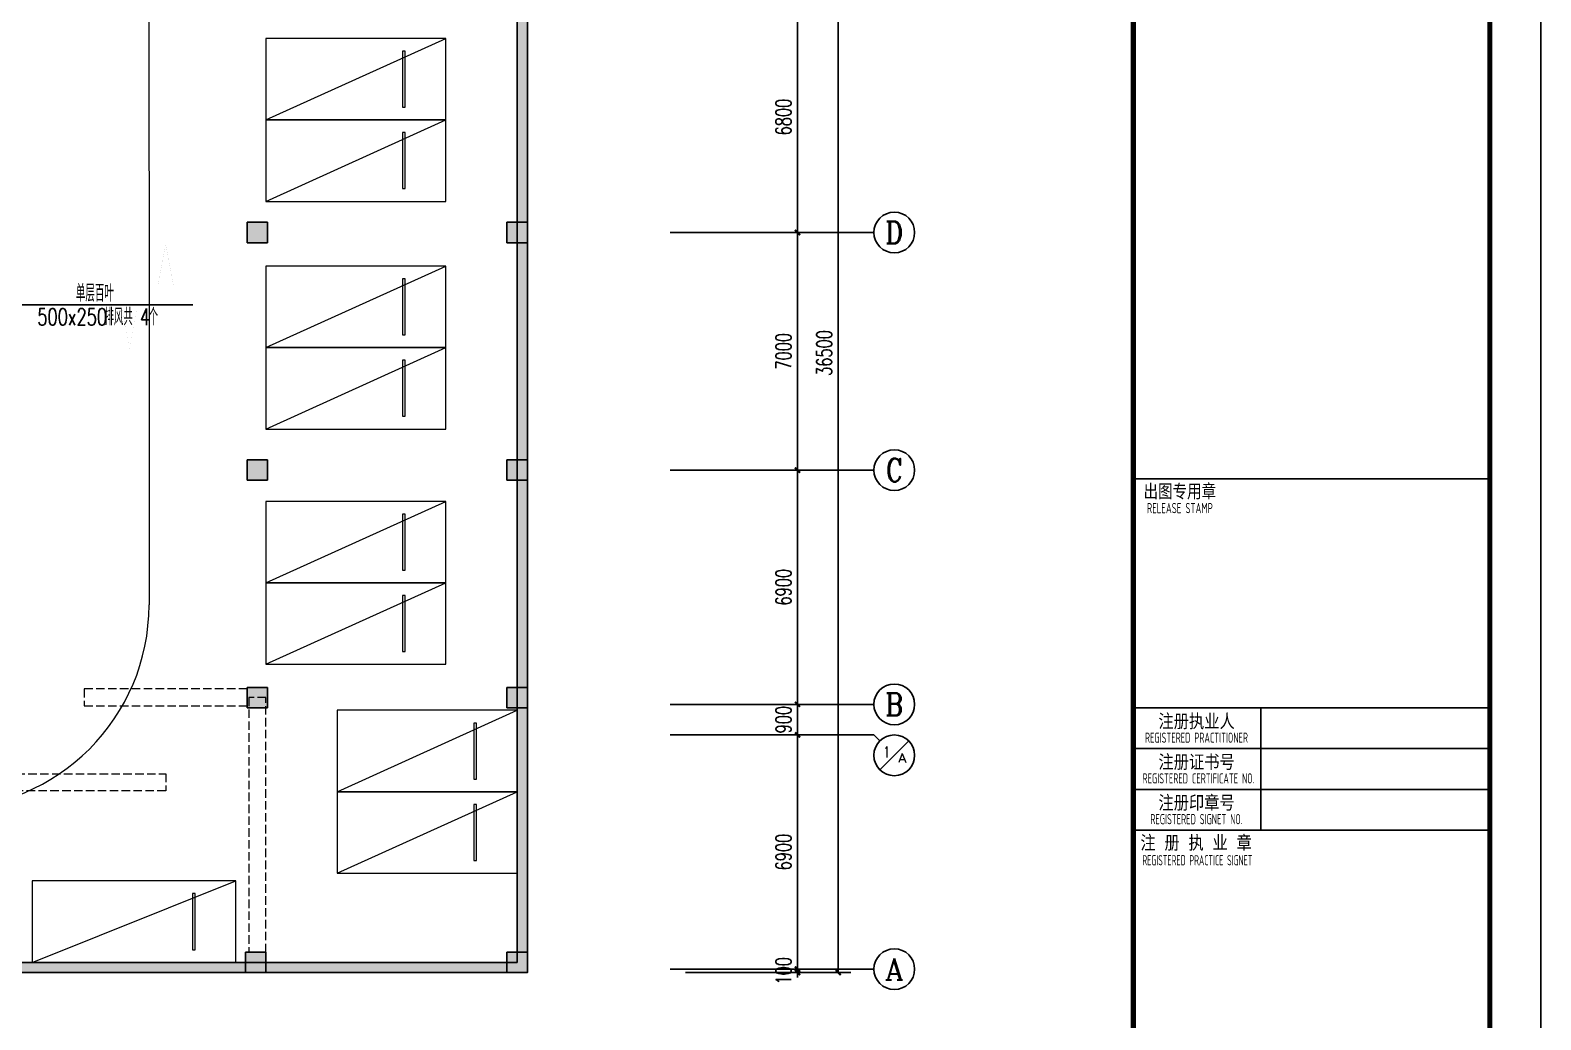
# Model space of a CAD drawing. Extents: x -70335 to 1144202, y 0 to 1100440.
# Drawn here: x 324400 to 368890, y 970966 to 1000115 of the extents above; entities that cross this region are included whole.
import ezdxf
from ezdxf.enums import TextEntityAlignment as Align

# ---------------------------------------------------------------- set-up
doc = ezdxf.new("R2010")
doc.units = 0
doc.header["$LTSCALE"] = 1000
doc.linetypes.add('DASH', pattern=[0.35, 0.25, -0.1])
for name, color, linetype in [('3-建筑', 7, 'Continuous'), ('3-淡显', 8, 'Continuous'), ('AXIS_TEXT', 7, 'Continuous'), ('BTTK', 7, 'Continuous'), ('PUB_TITLE', 4, 'Continuous'), ('改过图层标记', 3, 'Continuous'), ('标注-', 4, 'Continuous')]:
    doc.layers.add(name, color=color, linetype=linetype)
doc.layers.add('3-深度淡显', color=252, linetype='Continuous', lineweight=0)
doc.styles.add('_TCH_AXIS', font='COMPLEX', dxfattribs={"bigfont": 'GBCBIG'})
doc.styles.add('_TCH_DIM_T3', font='SIMPLEX', dxfattribs={"width": 0.705882, "bigfont": 'GBCBIG'})
doc.styles.add('COMPLEX', font='COMPLEX')
doc.styles.add('HZ(TK)', font='geniso.shx', dxfattribs={"width": 0.9, "bigfont": 'hztxt.shx'})
doc.styles.add('设备标注', font='simplex.shx', dxfattribs={"width": 0.7, "bigfont": 'gbcbig.shx'})
doc.dimstyles.new('_TCH_ARCH&&150', dxfattribs={"dimtxt": 446.25, "dimasz": 150, "dimexe": 375, "dimexo": 450, "dimgap": 189.375, "dimtad": 1, "dimdec": 0, "dimzin": 0, "dimdsep": 46, "dimtxsty": '_TCH_DIM_T3', "dimblk": 'ARCHTICK', "dimcen": 0.09, "dimclrt": 7, "dimazin": 2, "dimtfac": 1, "dimtdec": 0, "dimtix": 1, "dimtmove": 2, "dimatfit": 3, "dimfxl": 1, "dimtolj": 1, "dimtzin": 0, "dimarcsym": 0})

# ---------------------------------------------------------------- blocks, each defined once
blk = doc.blocks.new('vhtemplate_2019年新竖式图框_A1_1_2', base_point=(-420.5, 0))
at = {"layer": 'BTTK'}
for p, q in [((831, 336), (761, 336)), ((831, 291), (761, 291)), ((786, 291), (786, 267)), ((831, 283), (761, 283)), ((831, 275), (761, 275)), ((831, 275), (761, 275)), ((786, 275), (786, 267)), ((831, 267), (761, 267))]:
    blk.add_line(p, q, dxfattribs=at)
at = {"layer": 'PUB_TITLE', "color": 7}
blk.add_lwpolyline([(-420.5, 594), (841, 594), (841, 0), (-420.5, 0)], close=True, dxfattribs=at)
at = {"layer": 'PUB_TITLE', "const_width": 1}
blk.add_lwpolyline([(-395.5, 10), (831, 10), (831, 584), (-395.5, 584)], close=True, dxfattribs=at)
blk.add_lwpolyline([(761, 10), (761, 584)], dxfattribs=at)
at = {"layer": 'BTTK', "style": 'HZ(TK)'}
for s, height, width, p in [('出图专用章', 3, 0.95, (770.12, 333.45)), ('RELEASE STAMP', 2, 0.7, (770.13, 330.24)), ('REGISTERED PRACTITIONER', 2, 0.65, (773.39, 285.16)), ('REGISTERED CERTIFICATE NO.', 2, 0.65, (773.78, 277.16)), ('REGISTERED SIGNET NO.', 2, 0.65, (773.39, 269.16)), ('REGISTERED PRACTICE SIGNET', 2, 0.59, (773.56, 261.09))]:
    blk.add_text(s, height=height, dxfattribs=dict(at, width=width)).set_placement(p, align=Align.MIDDLE_CENTER)
for s, p in [('注册执业人', (773.42, 288.31)), ('注册证书号', (773.42, 280.31)), ('注册印章号', (773.42, 272.31)), ('注 册 执 业 章', (773.32, 264.45))]:
    blk.add_text(s, height=3, dxfattribs=at).set_placement(p, align=Align.MIDDLE_CENTER)
at = {"layer": 'BTTK', "color": 4, "style": 'HZ(TK)', "width": 0.9}
for tag, p in [('合作单位', (796, 511.5)), ('建设单位', (796, 209.5)), ('工程名称', (796, 176.5)), ('子项名称', (806, 160)), ('图纸名称', (796, 141))]:
    blk.add_attdef(tag, text='', height=3.5, dxfattribs=at).set_placement(p, align=Align.MIDDLE_CENTER)
for tag, p in [('注册证书号', (808.5, 279)), ('注册印章号', (808.5, 271)), ('设计号', (806, 193)), ('图别', (789.75, 34)), ('图号', (822.25, 34)), ('版本号', (789.75, 26)), ('日期', (822.25, 26))]:
    blk.add_attdef(tag, text='', height=3.5, dxfattribs=at).set_placement(p, align=Align.MIDDLE)
blk = doc.blocks.new('_ArchTick')
at = {"color": 0, "linetype": 'ByBlock', "const_width": 0.4}
blk.add_lwpolyline([(-0.5, -0.5), (0.5, 0.5)], dxfattribs=at)
blk = doc.blocks.new('*D2861')
at = {"layer": '3-建筑', "color": 0, "lineweight": -2, "transparency": 16777216}
for p, q in [((346999, 972457), (346999, 972607)), ((343699, 972457), (347374, 972457)), ((343699, 972357), (347374, 972357)), ((346999, 972357), (346999, 972457)), ((346999, 972357), (346999, 972207))]:
    blk.add_line(p, q, dxfattribs=at)
at = {"layer": 'Defpoints', "color": 0, "transparency": 16777216}
for p in [(343249, 972457), (343249, 972357), (346999, 972457)]:
    blk.add_point(p, dxfattribs=at)
at = {"layer": '3-建筑', "color": 0, "lineweight": -2, "transparency": 16777216, "xscale": 150, "yscale": 150, "zscale": 150}
for p, rotation in [((346999, 972457), 270), ((346999, 972357), 90)]:
    blk.add_blockref('_ArchTick', p, dxfattribs=dict(at, rotation=rotation))
at = {"layer": '3-建筑', "color": 7, "transparency": 16777216, "insert": (346586, 972407), "char_height": 446.2, "attachment_point": 5, "rotation": 90, "style": '_TCH_DIM_T3'}
blk.add_mtext('\\A1;100', dxfattribs=at)
blk = doc.blocks.new('*D2862')
at = {"layer": '3-建筑', "color": 0, "lineweight": -2, "transparency": 16777216}
for p, q in [((343699, 979357), (347374, 979357)), ((346999, 972457), (346999, 979357)), ((343699, 972457), (347374, 972457))]:
    blk.add_line(p, q, dxfattribs=at)
at = {"layer": 'Defpoints', "color": 0, "transparency": 16777216}
for p in [(343249, 979357), (346999, 979357), (343249, 972457)]:
    blk.add_point(p, dxfattribs=at)
at = {"layer": '3-建筑', "color": 0, "lineweight": -2, "transparency": 16777216, "xscale": 150, "yscale": 150, "zscale": 150}
for p, rotation in [((346999, 979357), 90), ((346999, 972457), 270)]:
    blk.add_blockref('_ArchTick', p, dxfattribs=dict(at, rotation=rotation))
at = {"layer": '3-建筑', "color": 7, "transparency": 16777216, "insert": (346586, 975907), "char_height": 446.2, "attachment_point": 5, "rotation": 90, "style": '_TCH_DIM_T3'}
blk.add_mtext('\\A1;6900', dxfattribs=at)
blk = doc.blocks.new('*D2863')
at = {"layer": '3-建筑', "color": 0, "lineweight": -2, "transparency": 16777216}
for p, q in [((343699, 980257), (347374, 980257)), ((346999, 980257), (346999, 980407)), ((346999, 979357), (346999, 980257)), ((343699, 979357), (347374, 979357)), ((346999, 979357), (346999, 979207))]:
    blk.add_line(p, q, dxfattribs=at)
at = {"layer": 'Defpoints', "color": 0, "transparency": 16777216}
for p in [(343249, 980257), (346999, 980257), (343249, 979357)]:
    blk.add_point(p, dxfattribs=at)
at = {"layer": '3-建筑', "color": 0, "lineweight": -2, "transparency": 16777216, "xscale": 150, "yscale": 150, "zscale": 150}
for p, rotation in [((346999, 980257), 270), ((346999, 979357), 90)]:
    blk.add_blockref('_ArchTick', p, dxfattribs=dict(at, rotation=rotation))
at = {"layer": '3-建筑', "color": 7, "transparency": 16777216, "insert": (346586, 979807), "char_height": 446.2, "attachment_point": 5, "rotation": 90, "style": '_TCH_DIM_T3'}
blk.add_mtext('\\A1;900', dxfattribs=at)
blk = doc.blocks.new('*D2864')
at = {"layer": '3-建筑', "color": 0, "lineweight": -2, "transparency": 16777216}
for p, q in [((343699, 987157), (347374, 987157)), ((346999, 980257), (346999, 987157)), ((343699, 980257), (347374, 980257))]:
    blk.add_line(p, q, dxfattribs=at)
at = {"layer": 'Defpoints', "color": 0, "transparency": 16777216}
for p in [(343249, 987157), (346999, 987157), (343249, 980257)]:
    blk.add_point(p, dxfattribs=at)
at = {"layer": '3-建筑', "color": 0, "lineweight": -2, "transparency": 16777216, "xscale": 150, "yscale": 150, "zscale": 150}
for p, rotation in [((346999, 987157), 90), ((346999, 980257), 270)]:
    blk.add_blockref('_ArchTick', p, dxfattribs=dict(at, rotation=rotation))
at = {"layer": '3-建筑', "color": 7, "transparency": 16777216, "insert": (346586, 983707), "char_height": 446.2, "attachment_point": 5, "rotation": 90, "style": '_TCH_DIM_T3'}
blk.add_mtext('\\A1;6900', dxfattribs=at)
blk = doc.blocks.new('*D2865')
at = {"layer": '3-建筑', "color": 0, "lineweight": -2, "transparency": 16777216}
for p, q in [((343699, 994157), (347374, 994157)), ((346999, 987157), (346999, 994157)), ((343699, 987157), (347374, 987157))]:
    blk.add_line(p, q, dxfattribs=at)
at = {"layer": 'Defpoints', "color": 0, "transparency": 16777216}
for p in [(343249, 994157), (346999, 994157), (343249, 987157)]:
    blk.add_point(p, dxfattribs=at)
at = {"layer": '3-建筑', "color": 0, "lineweight": -2, "transparency": 16777216, "xscale": 150, "yscale": 150, "zscale": 150}
for p, rotation in [((346999, 994157), 90), ((346999, 987157), 270)]:
    blk.add_blockref('_ArchTick', p, dxfattribs=dict(at, rotation=rotation))
at = {"layer": '3-建筑', "color": 7, "transparency": 16777216, "insert": (346586, 990657), "char_height": 446.2, "attachment_point": 5, "rotation": 90, "style": '_TCH_DIM_T3'}
blk.add_mtext('\\A1;7000', dxfattribs=at)
blk = doc.blocks.new('*D2866')
at = {"layer": '3-建筑', "color": 0, "lineweight": -2, "transparency": 16777216}
for p, q in [((343699, 1000957), (347374, 1000957)), ((346999, 994157), (346999, 1000957)), ((343699, 994157), (347374, 994157))]:
    blk.add_line(p, q, dxfattribs=at)
at = {"layer": 'Defpoints', "color": 0, "transparency": 16777216}
for p in [(343249, 1000957), (346999, 1000957), (343249, 994157)]:
    blk.add_point(p, dxfattribs=at)
at = {"layer": '3-建筑', "color": 0, "lineweight": -2, "transparency": 16777216, "xscale": 150, "yscale": 150, "zscale": 150}
for p, rotation in [((346999, 1000957), 90), ((346999, 994157), 270)]:
    blk.add_blockref('_ArchTick', p, dxfattribs=dict(at, rotation=rotation))
at = {"layer": '3-建筑', "color": 7, "transparency": 16777216, "insert": (346586, 997557), "char_height": 446.2, "attachment_point": 5, "rotation": 90, "style": '_TCH_DIM_T3'}
blk.add_mtext('\\A1;6800', dxfattribs=at)
blk = doc.blocks.new('*D2869')
at = {"layer": '3-建筑', "color": 0, "lineweight": -2, "transparency": 16777216}
for p, q in [((343699, 1008857), (348574, 1008857)), ((348199, 972357), (348199, 1008857)), ((343699, 972357), (348574, 972357))]:
    blk.add_line(p, q, dxfattribs=at)
at = {"layer": 'Defpoints', "color": 0, "transparency": 16777216}
for p in [(343249, 1008857), (348199, 1008857), (343249, 972357)]:
    blk.add_point(p, dxfattribs=at)
at = {"layer": '3-建筑', "color": 0, "lineweight": -2, "transparency": 16777216, "xscale": 150, "yscale": 150, "zscale": 150}
for p, rotation in [((348199, 1008857), 90), ((348199, 972357), 270)]:
    blk.add_blockref('_ArchTick', p, dxfattribs=dict(at, rotation=rotation))
at = {"layer": '3-建筑', "color": 7, "transparency": 16777216, "insert": (347786, 990607), "char_height": 446.2, "attachment_point": 5, "rotation": 90, "style": '_TCH_DIM_T3'}
blk.add_mtext('\\A1;36500', dxfattribs=at)
blk = doc.blocks.new('_AXISO')
blk.add_circle((0, 0), 0.5)
at = {"layer": 'AXIS_TEXT', "style": 'COMPLEX', "width": 1.041667}
blk.add_attdef('A', text='', height=0.56, dxfattribs=at).set_placement((-0.25, -0.28), (0.25, -0.28), align=Align.FIT)

msp = doc.modelspace()

# ---------------------------------------------------------------- hatches: boundary and pattern name
at = {"layer": '3-淡显'}
for points in [[(339041.7, 1008856.6), (338741.7, 1008556.6), (338741.7, 972656.6), (339041.7, 972356.6)], [(299591.7, 972656.6), (299591.7, 972356.6), (339041.7, 972356.6), (338741.7, 972656.6)]]:
    msp.add_hatch(color=256, dxfattribs=at).paths.add_polyline_path(points)
h = msp.add_hatch(color=256, dxfattribs=at)
h.dxf.hatch_style = 1
h.paths.add_polyline_path([(331391.7, 994456.6), (330791.7, 994456.6), (330791.7, 993856.6), (331391.7, 993856.6)])
h = msp.add_hatch(color=256, dxfattribs=at)
h.dxf.hatch_style = 1
h.paths.add_polyline_path([(339041.7, 994456.6), (338441.7, 994456.6), (338441.7, 993856.6), (339041.7, 993856.6)])
h = msp.add_hatch(color=256, dxfattribs=at)
h.dxf.hatch_style = 1
h.paths.add_polyline_path([(331391.7, 987456.6), (330791.7, 987456.6), (330791.7, 986856.6), (331391.7, 986856.6)])
h = msp.add_hatch(color=256, dxfattribs=at)
h.dxf.hatch_style = 1
h.paths.add_polyline_path([(339041.7, 987456.6), (338441.7, 987456.6), (338441.7, 986856.6), (339041.7, 986856.6)])
h = msp.add_hatch(color=256, dxfattribs=at)
h.dxf.hatch_style = 1
h.paths.add_polyline_path([(331391.7, 980756.6), (330791.7, 980756.6), (330791.7, 980156.6), (331391.7, 980156.6)])
h = msp.add_hatch(color=256, dxfattribs=at)
h.dxf.hatch_style = 1
h.paths.add_polyline_path([(339041.7, 980756.6), (338441.7, 980756.6), (338441.7, 980156.6), (339041.7, 980156.6)])
h = msp.add_hatch(color=256, dxfattribs=at)
h.dxf.hatch_style = 1
h.paths.add_polyline_path([(331341.7, 972956.6), (330741.7, 972956.6), (330741.7, 972356.6), (331341.7, 972356.6)])
h = msp.add_hatch(color=256, dxfattribs=at)
h.dxf.hatch_style = 1
h.paths.add_polyline_path([(339041.7, 972956.6), (338441.7, 972956.6), (338441.7, 972356.6), (339041.7, 972356.6)])

# ---------------------------------------------------------------- linework, layer by layer
at = {"layer": '3-建筑'}
for p, q in [((339041.7, 1008856.6), (339041.7, 972356.6)), ((338741.7, 1008556.6), (338741.7, 972656.6)), ((343248.8, 994156.6), (349248.8, 994156.6)), ((343248.8, 987156.6), (349248.8, 987156.6)), ((343248.8, 980256.6), (349248.8, 980256.6)), ((343248.8, 979356.6), (349248.8, 979356.6)), ((349424.5, 979180.9), (349248.8, 979356.6)), ((349424.5, 978332.4), (350273, 979180.9)), ((338741.7, 972656.6), (299591.7, 972656.6)), ((339041.7, 972356.6), (299591.7, 972356.6)), ((343248.8, 972456.6), (349248.8, 972456.6))]:
    msp.add_line(p, q, dxfattribs=at)
msp.add_circle((349848.8, 978756.6), 600, dxfattribs=at)
at = {"layer": '3-淡显'}
for p, q in [((330791.7, 994456.6), (331391.7, 994456.6)), ((330791.7, 993856.6), (330791.7, 994456.6)), ((331391.7, 994456.6), (331391.7, 993856.6)), ((338441.7, 994456.6), (339041.7, 994456.6)), ((338441.7, 993856.6), (338441.7, 994456.6)), ((339041.7, 994456.6), (339041.7, 993856.6)), ((331391.7, 993856.6), (330791.7, 993856.6)), ((339041.7, 993856.6), (338441.7, 993856.6)), ((330791.7, 987456.6), (331391.7, 987456.6)), ((330791.7, 986856.6), (330791.7, 987456.6)), ((331391.7, 987456.6), (331391.7, 986856.6)), ((338441.7, 987456.6), (339041.7, 987456.6)), ((338441.7, 986856.6), (338441.7, 987456.6)), ((339041.7, 987456.6), (339041.7, 986856.6)), ((331391.7, 986856.6), (330791.7, 986856.6)), ((339041.7, 986856.6), (338441.7, 986856.6)), ((330791.7, 980756.6), (331391.7, 980756.6)), ((330791.7, 980156.6), (330791.7, 980756.6)), ((331391.7, 980756.6), (331391.7, 980156.6)), ((338441.7, 980756.6), (339041.7, 980756.6)), ((338441.7, 980156.6), (338441.7, 980756.6)), ((339041.7, 980756.6), (339041.7, 980156.6)), ((331391.7, 980156.6), (330791.7, 980156.6)), ((339041.7, 980156.6), (338441.7, 980156.6)), ((330741.7, 972956.6), (331341.7, 972956.6)), ((330741.7, 972356.6), (330741.7, 972956.6)), ((331341.7, 972956.6), (331341.7, 972356.6)), ((338441.7, 972956.6), (339041.7, 972956.6)), ((338441.7, 972356.6), (338441.7, 972956.6)), ((339041.7, 972956.6), (339041.7, 972356.6)), ((331341.7, 972356.6), (330741.7, 972356.6)), ((339041.7, 972356.6), (338441.7, 972356.6))]:
    msp.add_line(p, q, dxfattribs=at)
msp.add_lwpolyline([(320891.7, 1008856.6), (339041.7, 1008856.6), (339041.7, 972356.6), (229091.7, 972356.6)], dxfattribs=at)
at = {"layer": '3-深度淡显'}
for p, q in [((331340.3, 997474.3), (336640.3, 999874.3)), ((331340.3, 995074.3), (336640.3, 997474.3)), ((331340.3, 990767.8), (336640.3, 993167.8)), ((331340.3, 988367.8), (336640.3, 990767.8)), ((331340.3, 983836.6), (336640.3, 986236.6)), ((331340.3, 981436.6), (336640.3, 983836.6)), ((333441.7, 977681.6), (338741.7, 980081.6)), ((333441.7, 975281.6), (338741.7, 977681.6)), ((324458.2, 972656.6), (330458.2, 975056.6))]:
    msp.add_line(p, q, dxfattribs=at)
msp.add_lwpolyline([(327895.8, 1008756.6), (327900, 983184.1)], dxfattribs=at)
for points in [[(336640.3, 997474.3), (336640.3, 999874.3), (331340.3, 999874.3), (331340.3, 997474.3)], [(335440.3, 997848.9), (335440.3, 999499.6), (335360, 999499.6), (335360, 997848.9)], [(336640.3, 995074.3), (336640.3, 997474.3), (331340.3, 997474.3), (331340.3, 995074.3)], [(335440.3, 995448.9), (335440.3, 997099.6), (335360, 997099.6), (335360, 995448.9)], [(336640.3, 990767.8), (336640.3, 993167.8), (331340.3, 993167.8), (331340.3, 990767.8)], [(335440.3, 991142.4), (335440.3, 992793.1), (335360, 992793.1), (335360, 991142.4)], [(336640.3, 988367.8), (336640.3, 990767.8), (331340.3, 990767.8), (331340.3, 988367.8)], [(335440.3, 988742.4), (335440.3, 990393.1), (335360, 990393.1), (335360, 988742.4)], [(336640.3, 983836.6), (336640.3, 986236.6), (331340.3, 986236.6), (331340.3, 983836.6)], [(335440.3, 984211.3), (335440.3, 985862), (335360, 985862), (335360, 984211.3)], [(336640.3, 981436.6), (336640.3, 983836.6), (331340.3, 983836.6), (331340.3, 981436.6)], [(335440.3, 981811.3), (335440.3, 983462), (335360, 983462), (335360, 981811.3)], [(338741.7, 977681.6), (338741.7, 980081.6), (333441.7, 980081.6), (333441.7, 977681.6)], [(337541.7, 978056.3), (337541.7, 979707), (337461.4, 979707), (337461.4, 978056.3)], [(338741.7, 975281.6), (338741.7, 977681.6), (333441.7, 977681.6), (333441.7, 975281.6)], [(337541.7, 975656.3), (337541.7, 977307), (337461.4, 977307), (337461.4, 975656.3)], [(330458.2, 972656.6), (330458.2, 975056.6), (324458.2, 975056.6), (324458.2, 972656.6)], [(329258.2, 973031.3), (329258.2, 974682), (329177.8, 974682), (329177.8, 973031.3)]]:
    msp.add_lwpolyline(points, close=True, dxfattribs=at)
at = {"layer": '3-深度淡显', "const_width": 0.75}
for points in [[(327259.8, 993744.8), (327409.8, 993744.8), (327409.8, 991944.8), (327559.8, 991944.8), (327334.8, 990744.8), (327109.8, 991944.8), (327259.8, 991944.8), (327259.8, 993744.8)], [(328315, 990791.4), (328465, 990791.4), (328465, 992591.4), (328615, 992591.4), (328390, 993791.4), (328165, 992591.4), (328315, 992591.4), (328315, 990791.4)]]:
    msp.add_lwpolyline(points, dxfattribs=at)
at = {"layer": '3-深度淡显', "linetype": 'DASH'}
for points in [[(330791.7, 980713.3), (325991.7, 980713.3), (325991.7, 980213.3), (330791.7, 980213.3)], [(323991.7, 980156.6), (323991.7, 978213.3), (328391.7, 978213.3), (328391.7, 977713.3), (323491.7, 977713.3), (323491.7, 977713.3), (323491.7, 980156.6)], [(331341.7, 972956.6), (331341.7, 980456.6), (330841.7, 980456.6), (330841.7, 972956.6)]]:
    msp.add_lwpolyline(points, dxfattribs=at)
at = {"layer": '3-深度淡显'}
msp.add_arc((321900, 983184.1), 6000, 270, 0, dxfattribs=at)
at = {"layer": '标注-', "color": 2}
msp.add_line((323641.7, 992022.2), (329190.4, 992022.2), dxfattribs=at)

# ---------------------------------------------------------------- block references
at = {"layer": '3-建筑'}
ref = msp.add_blockref('_AXISO', (349848.8, 994156.6), dxfattribs=dict(at, xscale=1200, yscale=1200, zscale=1200))
ref.add_attrib('A', 'D', dxfattribs={"layer": 'AXIS_TEXT', "height": 652.9, "style": '_TCH_AXIS'}).set_placement((349584.5, 993830.2), (350113, 993830.2), align=Align.FIT)
ref = msp.add_blockref('_AXISO', (349848.8, 987156.6), dxfattribs=dict(at, xscale=1200, yscale=1200, zscale=1200))
ref.add_attrib('A', 'C', dxfattribs={"layer": 'AXIS_TEXT', "height": 683.5, "style": '_TCH_AXIS'}).set_placement((349604.6, 986814.9), (350092.9, 986814.9), align=Align.FIT)
ref = msp.add_blockref('_AXISO', (349848.8, 980256.6), dxfattribs=dict(at, xscale=1200, yscale=1200, zscale=1200))
ref.add_attrib('A', 'B', dxfattribs={"layer": 'AXIS_TEXT', "height": 652.9, "style": '_TCH_AXIS'}).set_placement((349584.5, 979930.2), (350113, 979930.2), align=Align.FIT)
ref = msp.add_blockref('_AXISO', (349848.8, 972456.6), dxfattribs=dict(at, xscale=1200, yscale=1200, zscale=1200))
ref.add_attrib('A', 'A', dxfattribs={"layer": 'AXIS_TEXT', "height": 637.8, "style": '_TCH_AXIS'}).set_placement((349575.4, 972137.8), (350122.1, 972137.8), align=Align.FIT)
at = {"layer": '改过图层标记', "xscale": 150, "yscale": 150, "zscale": 150}
msp.add_blockref('vhtemplate_2019年新竖式图框_A1_1_2', (179665.1, 936502.1), dxfattribs=at)

# ---------------------------------------------------------------- texts
at = {"layer": '3-建筑', "style": '_TCH_AXIS'}
for s, height, p, p2 in [('1', 327.9, (349549.9, 978691.1), (349690.4, 978691.1)), ('A', 260.2, (349974.4, 978548.5), (350197.4, 978548.5))]:
    msp.add_text(s, height=height, dxfattribs=at).set_placement(p, p2, align=Align.FIT)
at = {"layer": '标注-', "color": 2, "style": '设备标注', "width": 0.7}
for s, p in [('单层百叶', (325745, 992122.2)), ('500x250', (324609, 991422.2)), ('排风共', (326584, 991422.2)), ('4', (327634, 991422.2)), ('个', (327884, 991422.2))]:
    msp.add_text(s, height=500, dxfattribs=at).set_placement(p)

# ---------------------------------------------------------------- dimensions: what is measured, and where the dimension line sits
at = {"layer": '3-建筑'}
for p1, p2, distance, picture, middle in [((343248.8, 972356.6), (343248.8, 1008856.6), -4950, '*D2869', (347786.3, 990606.6)), ((343248.8, 994156.6), (343248.8, 1000956.6), -3750, '*D2866', (346586.3, 997556.6)), ((343248.8, 987156.6), (343248.8, 994156.6), -3750, '*D2865', (346586.3, 990656.6)), ((343248.8, 980256.6), (343248.8, 987156.6), -3750, '*D2864', (346586.3, 983706.6)), ((343248.8, 979356.6), (343248.8, 980256.6), -3750, '*D2863', (346586.3, 979806.6)), ((343248.8, 972456.6), (343248.8, 979356.6), -3750, '*D2862', (346586.3, 975906.6)), ((343248.8, 972356.6), (343248.8, 972456.6), -3750, '*D2861', (346586.3, 972406.6))]:
    dim = msp.add_aligned_dim(p1=p1, p2=p2, distance=distance, dimstyle='_TCH_ARCH&&150', dxfattribs=at)
    dim.commit()
    dim.dimension.update_dxf_attribs({"geometry": picture, "text_midpoint": middle})

doc.saveas('drawing.dxf')
